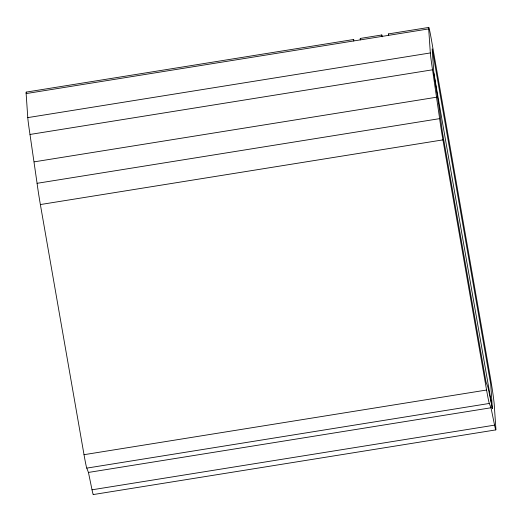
<?xml version="1.0" encoding="UTF-8"?>
<svg xmlns="http://www.w3.org/2000/svg" width="522" height="522" viewBox="0 0 522 522"><rect width="100%" height="100%" fill="white"/><g stroke="black" fill="none" stroke-linecap="round" stroke-linejoin="round"><path stroke-width="0.78" d="M26.204 92.107L353.609 39.509M360.317 38.432L381.791 34.981M388.498 33.904L428.751 27.438M93.347 494.151A21.754 0.763 80.9 0 1 92.016 489.812L88.446 472.436L86.782 468.117A21.761 0.763 80.9 0 1 84.022 454.695L40.37 204.552A21.761 0.763 80.9 0 1 37.082 183.313L29.995 134.461A21.754 0.763 80.9 0 1 27.777 117.613L26.139 93.575L428.692 28.906A21.761 0.763 80.9 0 1 431.655 41.101L490.197 376.558A21.761 0.763 80.9 0 1 494.223 404.387L495.861 428.425A21.754 0.763 80.9 0 1 494.569 425.143L491 407.767L489.336 403.447A21.761 0.763 80.9 0 1 486.576 390.025L442.924 139.883A21.761 0.763 80.9 0 1 439.635 118.644L432.549 69.791A21.754 0.763 80.9 0 1 430.33 52.944L428.692 28.906M27.777 117.613L430.33 52.944M29.995 134.461L432.549 69.791M34.243 161.846L436.797 97.177M37.082 183.313L439.635 118.644M40.37 204.552L442.924 139.883M84.022 454.695L486.576 390.025M86.782 468.117L489.336 403.447M88.446 472.436L491 407.767M92.016 489.812L494.569 425.143M93.281 494.562L495.828 429.893M492.37 408.413L488.801 391.043A21.761 0.763 80.9 0 0 487.718 386.541L486.047 382.208L442.388 132.066L439.55 110.54A21.761 0.763 80.9 0 0 438.069 100.341L433.821 72.956L432.183 48.911L490.732 384.375L492.37 408.413L433.821 72.956M26.139 93.575A21.761 0.763 80.9 0 1 26.341 92.348M353.551 40.977A21.761 0.763 80.9 0 1 353.949 40.351M381.726 36.449A21.761 0.763 80.9 0 1 382.372 36.781M388.44 35.372A21.761 0.763 80.9 0 1 388.636 34.145M360.258 39.9A21.761 0.763 80.9 0 1 360.461 38.674"/></g></svg>
